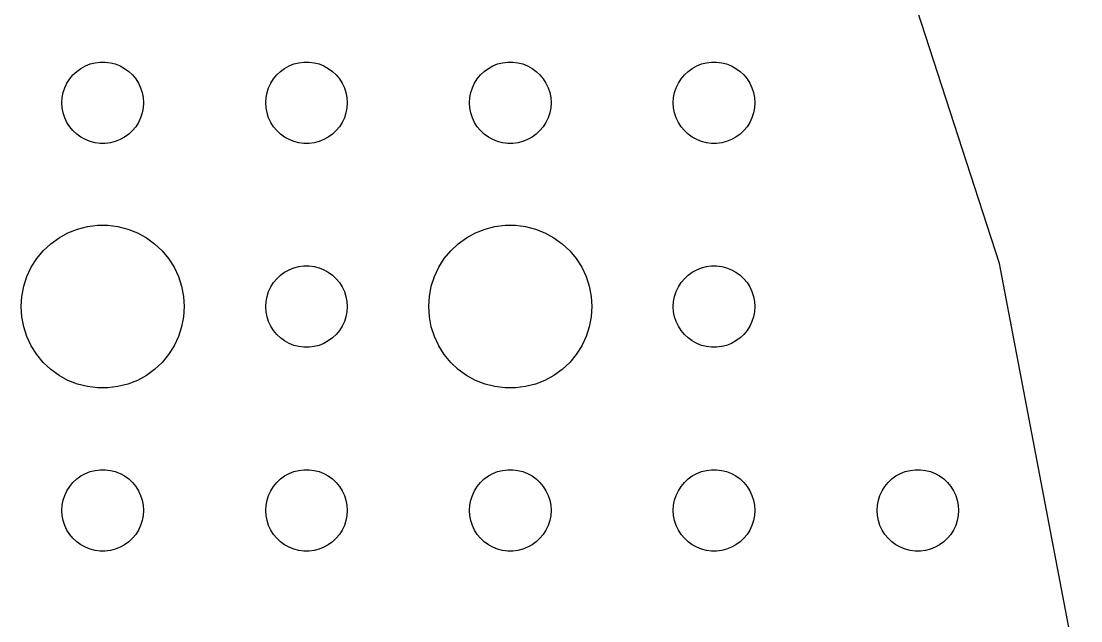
# Model space of a CAD drawing. Header units: metres. Extents: x -127 to 127, y -127 to 127.
# Drawn here: x 87 to 126, y 18.44 to 40.5 of the extents above; entities that cross this region are included whole.
import ezdxf

# ---------------------------------------------------------------- set-up
doc = ezdxf.new("R2010")
doc.units = ezdxf.units.M

msp = doc.modelspace()

# ---------------------------------------------------------------- linework, layer by layer
for p, q in [((123.01, 31.5836), (118.082, 46.7518)), ((88.9065, 38.5268), (89.0439, 38.6558)), ((89.0439, 38.6558), (89.1963, 38.7665)), ((89.1963, 38.7665), (89.3613, 38.8572)), ((89.3613, 38.8572), (89.5365, 38.9266)), ((89.5365, 38.9266), (89.7189, 38.9734)), ((89.7189, 38.9734), (89.9058, 38.997)), ((89.9058, 38.997), (90.0942, 38.997)), ((90.0942, 38.997), (90.2811, 38.9734)), ((90.2811, 38.9734), (90.4635, 38.9266)), ((90.4635, 38.9266), (90.6387, 38.8572)), ((90.6387, 38.8572), (90.8037, 38.7665)), ((90.8037, 38.7665), (90.9561, 38.6558)), ((90.9561, 38.6558), (91.0934, 38.5268)), ((96.4065, 38.5268), (96.5439, 38.6558)), ((96.5439, 38.6558), (96.6963, 38.7665)), ((96.6963, 38.7665), (96.8613, 38.8572)), ((96.8613, 38.8572), (97.0365, 38.9266)), ((97.0365, 38.9266), (97.2189, 38.9734)), ((97.2189, 38.9734), (97.4058, 38.997)), ((97.4058, 38.997), (97.5942, 38.997)), ((97.5942, 38.997), (97.7811, 38.9734)), ((97.7811, 38.9734), (97.9635, 38.9266)), ((97.9635, 38.9266), (98.1387, 38.8572)), ((98.1387, 38.8572), (98.3037, 38.7665)), ((98.3037, 38.7665), (98.4561, 38.6558)), ((98.4561, 38.6558), (98.5934, 38.5268)), ((103.907, 38.5268), (104.044, 38.6558)), ((104.044, 38.6558), (104.196, 38.7665)), ((104.196, 38.7665), (104.361, 38.8572)), ((104.361, 38.8572), (104.536, 38.9266)), ((104.536, 38.9266), (104.719, 38.9734)), ((104.719, 38.9734), (104.906, 38.997)), ((104.906, 38.997), (105.094, 38.997)), ((105.094, 38.997), (105.281, 38.9734)), ((105.281, 38.9734), (105.464, 38.9266)), ((105.464, 38.9266), (105.639, 38.8572)), ((105.639, 38.8572), (105.804, 38.7665)), ((105.804, 38.7665), (105.956, 38.6558)), ((105.956, 38.6558), (106.093, 38.5268)), ((111.407, 38.5268), (111.544, 38.6558)), ((111.544, 38.6558), (111.696, 38.7665)), ((111.696, 38.7665), (111.861, 38.8572)), ((111.861, 38.8572), (112.036, 38.9266)), ((112.036, 38.9266), (112.219, 38.9734)), ((112.219, 38.9734), (112.406, 38.997)), ((112.406, 38.997), (112.594, 38.997)), ((112.594, 38.997), (112.781, 38.9734)), ((112.781, 38.9734), (112.964, 38.9266)), ((112.964, 38.9266), (113.139, 38.8572)), ((113.139, 38.8572), (113.304, 38.7665)), ((113.304, 38.7665), (113.456, 38.6558)), ((113.456, 38.6558), (113.593, 38.5268)), ((88.6053, 38.0522), (88.6855, 38.2226)), ((88.6855, 38.2226), (88.7865, 38.3817)), ((88.7865, 38.3817), (88.9065, 38.5268)), ((91.0934, 38.5268), (91.2135, 38.3817)), ((91.2135, 38.3817), (91.3145, 38.2226)), ((91.3145, 38.2226), (91.3947, 38.0522)), ((96.1053, 38.0522), (96.1855, 38.2226)), ((96.1855, 38.2226), (96.2865, 38.3817)), ((96.2865, 38.3817), (96.4065, 38.5268)), ((98.5934, 38.5268), (98.7135, 38.3817)), ((98.7135, 38.3817), (98.8145, 38.2226)), ((98.8145, 38.2226), (98.8947, 38.0522)), ((103.605, 38.0522), (103.686, 38.2226)), ((103.686, 38.2226), (103.786, 38.3817)), ((103.786, 38.3817), (103.907, 38.5268)), ((106.093, 38.5268), (106.214, 38.3817)), ((106.214, 38.3817), (106.314, 38.2226)), ((106.314, 38.2226), (106.395, 38.0522)), ((111.105, 38.0522), (111.186, 38.2226)), ((111.186, 38.2226), (111.286, 38.3817)), ((111.286, 38.3817), (111.407, 38.5268)), ((113.593, 38.5268), (113.714, 38.3817)), ((113.714, 38.3817), (113.814, 38.2226)), ((113.814, 38.2226), (113.895, 38.0522)), ((88.5118, 37.688), (88.5471, 37.873)), ((88.5471, 37.873), (88.6053, 38.0522)), ((91.3947, 38.0522), (91.4529, 37.873)), ((91.4529, 37.873), (91.4882, 37.688)), ((96.0118, 37.688), (96.0471, 37.873)), ((96.0471, 37.873), (96.1053, 38.0522)), ((98.8947, 38.0522), (98.9529, 37.873)), ((98.9529, 37.873), (98.9882, 37.688)), ((103.512, 37.688), (103.547, 37.873)), ((103.547, 37.873), (103.605, 38.0522)), ((106.395, 38.0522), (106.453, 37.873)), ((106.453, 37.873), (106.488, 37.688)), ((111.012, 37.688), (111.047, 37.873)), ((111.047, 37.873), (111.105, 38.0522)), ((113.895, 38.0522), (113.953, 37.873)), ((113.953, 37.873), (113.988, 37.688)), ((88.5, 37.5), (88.5118, 37.688)), ((88.5118, 37.312), (88.5, 37.5)), ((91.4882, 37.688), (91.5, 37.5)), ((91.5, 37.5), (91.4882, 37.312)), ((96, 37.5), (96.0118, 37.688)), ((96.0118, 37.312), (96, 37.5)), ((98.9882, 37.688), (99, 37.5)), ((99, 37.5), (98.9882, 37.312)), ((103.5, 37.5), (103.512, 37.688)), ((103.512, 37.312), (103.5, 37.5)), ((106.488, 37.688), (106.5, 37.5)), ((106.5, 37.5), (106.488, 37.312)), ((111, 37.5), (111.012, 37.688)), ((111.012, 37.312), (111, 37.5)), ((113.988, 37.688), (114, 37.5)), ((114, 37.5), (113.988, 37.312)), ((88.5471, 37.127), (88.5118, 37.312)), ((88.6053, 36.9478), (88.5471, 37.127)), ((91.4529, 37.127), (91.3947, 36.9478)), ((91.4882, 37.312), (91.4529, 37.127)), ((96.0471, 37.127), (96.0118, 37.312)), ((96.1053, 36.9478), (96.0471, 37.127)), ((98.9529, 37.127), (98.8947, 36.9478)), ((98.9882, 37.312), (98.9529, 37.127)), ((103.547, 37.127), (103.512, 37.312)), ((103.605, 36.9478), (103.547, 37.127)), ((106.453, 37.127), (106.395, 36.9478)), ((106.488, 37.312), (106.453, 37.127)), ((111.047, 37.127), (111.012, 37.312)), ((111.105, 36.9478), (111.047, 37.127)), ((113.953, 37.127), (113.895, 36.9478)), ((113.988, 37.312), (113.953, 37.127)), ((88.6855, 36.7774), (88.6053, 36.9478)), ((88.7865, 36.6183), (88.6855, 36.7774)), ((91.3145, 36.7774), (91.2135, 36.6183)), ((91.3947, 36.9478), (91.3145, 36.7774)), ((96.1855, 36.7774), (96.1053, 36.9478)), ((96.2865, 36.6183), (96.1855, 36.7774)), ((98.8145, 36.7774), (98.7135, 36.6183)), ((98.8947, 36.9478), (98.8145, 36.7774)), ((103.686, 36.7774), (103.605, 36.9478)), ((103.786, 36.6183), (103.686, 36.7774)), ((106.314, 36.7774), (106.214, 36.6183)), ((106.395, 36.9478), (106.314, 36.7774)), ((111.186, 36.7774), (111.105, 36.9478)), ((111.286, 36.6183), (111.186, 36.7774)), ((113.814, 36.7774), (113.714, 36.6183)), ((113.895, 36.9478), (113.814, 36.7774)), ((88.9065, 36.4732), (88.7865, 36.6183)), ((89.0439, 36.3442), (88.9065, 36.4732)), ((89.1963, 36.2335), (89.0439, 36.3442)), ((90.9561, 36.3442), (90.8037, 36.2335)), ((91.0934, 36.4732), (90.9561, 36.3442)), ((91.2135, 36.6183), (91.0934, 36.4732)), ((96.4065, 36.4732), (96.2865, 36.6183)), ((96.5439, 36.3442), (96.4065, 36.4732)), ((96.6963, 36.2335), (96.5439, 36.3442)), ((98.4561, 36.3442), (98.3037, 36.2335)), ((98.5934, 36.4732), (98.4561, 36.3442)), ((98.7135, 36.6183), (98.5934, 36.4732)), ((103.907, 36.4732), (103.786, 36.6183)), ((104.044, 36.3442), (103.907, 36.4732)), ((104.196, 36.2335), (104.044, 36.3442)), ((105.956, 36.3442), (105.804, 36.2335)), ((106.093, 36.4732), (105.956, 36.3442)), ((106.214, 36.6183), (106.093, 36.4732)), ((111.407, 36.4732), (111.286, 36.6183)), ((111.544, 36.3442), (111.407, 36.4732)), ((111.696, 36.2335), (111.544, 36.3442)), ((113.456, 36.3442), (113.304, 36.2335)), ((113.593, 36.4732), (113.456, 36.3442)), ((113.714, 36.6183), (113.593, 36.4732)), ((89.3613, 36.1428), (89.1963, 36.2335)), ((89.5365, 36.0734), (89.3613, 36.1428)), ((89.7189, 36.0266), (89.5365, 36.0734)), ((89.9058, 36.003), (89.7189, 36.0266)), ((90.0942, 36.003), (89.9058, 36.003)), ((90.2811, 36.0266), (90.0942, 36.003)), ((90.4635, 36.0734), (90.2811, 36.0266)), ((90.6387, 36.1428), (90.4635, 36.0734)), ((90.8037, 36.2335), (90.6387, 36.1428)), ((96.8613, 36.1428), (96.6963, 36.2335)), ((97.0365, 36.0734), (96.8613, 36.1428)), ((97.2189, 36.0266), (97.0365, 36.0734)), ((97.4058, 36.003), (97.2189, 36.0266)), ((97.5942, 36.003), (97.4058, 36.003)), ((97.7811, 36.0266), (97.5942, 36.003)), ((97.9635, 36.0734), (97.7811, 36.0266)), ((98.1387, 36.1428), (97.9635, 36.0734)), ((98.3037, 36.2335), (98.1387, 36.1428)), ((104.361, 36.1428), (104.196, 36.2335)), ((104.536, 36.0734), (104.361, 36.1428)), ((104.719, 36.0266), (104.536, 36.0734)), ((104.906, 36.003), (104.719, 36.0266)), ((105.094, 36.003), (104.906, 36.003)), ((105.281, 36.0266), (105.094, 36.003)), ((105.464, 36.0734), (105.281, 36.0266)), ((105.639, 36.1428), (105.464, 36.0734)), ((105.804, 36.2335), (105.639, 36.1428)), ((111.861, 36.1428), (111.696, 36.2335)), ((112.036, 36.0734), (111.861, 36.1428)), ((112.219, 36.0266), (112.036, 36.0734)), ((112.406, 36.003), (112.219, 36.0266)), ((112.594, 36.003), (112.406, 36.003)), ((112.781, 36.0266), (112.594, 36.003)), ((112.964, 36.0734), (112.781, 36.0266)), ((113.139, 36.1428), (112.964, 36.0734)), ((113.304, 36.2335), (113.139, 36.1428)), ((88.7227, 32.7145), (89.073, 32.8532)), ((89.073, 32.8532), (89.4379, 32.9469)), ((89.4379, 32.9469), (89.8116, 32.9941)), ((89.8116, 32.9941), (90.1884, 32.9941)), ((90.1884, 32.9941), (90.5621, 32.9469)), ((90.5621, 32.9469), (90.927, 32.8532)), ((90.927, 32.8532), (91.2773, 32.7145)), ((103.723, 32.7145), (104.073, 32.8532)), ((104.073, 32.8532), (104.438, 32.9469)), ((104.438, 32.9469), (104.812, 32.9941)), ((104.812, 32.9941), (105.188, 32.9941)), ((105.188, 32.9941), (105.562, 32.9469)), ((105.562, 32.9469), (105.927, 32.8532)), ((105.927, 32.8532), (106.277, 32.7145)), ((88.0877, 32.3115), (88.3925, 32.533)), ((88.3925, 32.533), (88.7227, 32.7145)), ((91.2773, 32.7145), (91.6075, 32.533)), ((91.6075, 32.533), (91.9123, 32.3115)), ((103.088, 32.3115), (103.393, 32.533)), ((103.393, 32.533), (103.723, 32.7145)), ((106.277, 32.7145), (106.607, 32.533)), ((106.607, 32.533), (106.912, 32.3115)), ((87.573, 31.7634), (87.8131, 32.0536)), ((87.8131, 32.0536), (88.0877, 32.3115)), ((91.9123, 32.3115), (92.1869, 32.0536)), ((92.1869, 32.0536), (92.427, 31.7634)), ((102.573, 31.7634), (102.813, 32.0536)), ((102.813, 32.0536), (103.088, 32.3115)), ((106.912, 32.3115), (107.187, 32.0536)), ((107.187, 32.0536), (107.427, 31.7634)), ((87.3711, 31.4453), (87.573, 31.7634)), ((92.427, 31.7634), (92.6289, 31.4453)), ((102.371, 31.4453), (102.573, 31.7634)), ((107.427, 31.7634), (107.629, 31.4453)), ((87.2107, 31.1044), (87.3711, 31.4453)), ((92.6289, 31.4453), (92.7893, 31.1044)), ((96.5439, 31.1558), (96.6963, 31.2665)), ((96.6963, 31.2665), (96.8613, 31.3572)), ((96.8613, 31.3572), (97.0365, 31.4266)), ((97.0365, 31.4266), (97.2189, 31.4734)), ((97.2189, 31.4734), (97.4058, 31.497)), ((97.4058, 31.497), (97.5942, 31.497)), ((97.5942, 31.497), (97.7811, 31.4734)), ((97.7811, 31.4734), (97.9635, 31.4266)), ((97.9635, 31.4266), (98.1387, 31.3572)), ((98.1387, 31.3572), (98.3037, 31.2665)), ((98.3037, 31.2665), (98.4561, 31.1558)), ((102.211, 31.1044), (102.371, 31.4453)), ((107.629, 31.4453), (107.789, 31.1044)), ((111.544, 31.1558), (111.696, 31.2665)), ((111.696, 31.2665), (111.861, 31.3572)), ((111.861, 31.3572), (112.036, 31.4266)), ((112.036, 31.4266), (112.219, 31.4734)), ((112.219, 31.4734), (112.406, 31.497)), ((112.406, 31.497), (112.594, 31.497)), ((112.594, 31.497), (112.781, 31.4734)), ((112.781, 31.4734), (112.964, 31.4266)), ((112.964, 31.4266), (113.139, 31.3572)), ((113.139, 31.3572), (113.304, 31.2665)), ((113.304, 31.2665), (113.456, 31.1558)), ((125.999, 15.9173), (123.01, 31.5836)), ((87.0943, 30.7461), (87.2107, 31.1044)), ((92.7893, 31.1044), (92.9057, 30.7461)), ((96.1855, 30.7226), (96.2865, 30.8817)), ((96.2865, 30.8817), (96.4065, 31.0268)), ((96.4065, 31.0268), (96.5439, 31.1558)), ((98.4561, 31.1558), (98.5934, 31.0268)), ((98.5934, 31.0268), (98.7135, 30.8817)), ((98.7135, 30.8817), (98.8145, 30.7226)), ((102.094, 30.7461), (102.211, 31.1044)), ((107.789, 31.1044), (107.906, 30.7461)), ((111.186, 30.7226), (111.286, 30.8817)), ((111.286, 30.8817), (111.407, 31.0268)), ((111.407, 31.0268), (111.544, 31.1558)), ((113.456, 31.1558), (113.593, 31.0268)), ((113.593, 31.0268), (113.714, 30.8817)), ((113.714, 30.8817), (113.814, 30.7226)), ((87.0237, 30.376), (87.0943, 30.7461)), ((92.9057, 30.7461), (92.9763, 30.376)), ((96.0471, 30.373), (96.1053, 30.5522)), ((96.1053, 30.5522), (96.1855, 30.7226)), ((98.8145, 30.7226), (98.8947, 30.5522)), ((98.8947, 30.5522), (98.9529, 30.373)), ((102.024, 30.376), (102.094, 30.7461)), ((107.906, 30.7461), (107.976, 30.376)), ((111.047, 30.373), (111.105, 30.5522)), ((111.105, 30.5522), (111.186, 30.7226)), ((113.814, 30.7226), (113.895, 30.5522)), ((113.895, 30.5522), (113.953, 30.373)), ((87, 30), (87.0237, 30.376)), ((92.9763, 30.376), (93, 30)), ((96, 30), (96.0118, 30.188)), ((96.0118, 30.188), (96.0471, 30.373)), ((98.9529, 30.373), (98.9882, 30.188)), ((98.9882, 30.188), (99, 30)), ((102, 30), (102.024, 30.376)), ((107.976, 30.376), (108, 30)), ((111, 30), (111.012, 30.188)), ((111.012, 30.188), (111.047, 30.373)), ((113.953, 30.373), (113.988, 30.188)), ((113.988, 30.188), (114, 30)), ((87.0237, 29.624), (87, 30)), ((93, 30), (92.9763, 29.624)), ((96.0118, 29.812), (96, 30)), ((96.0471, 29.627), (96.0118, 29.812)), ((98.9882, 29.812), (98.9529, 29.627)), ((99, 30), (98.9882, 29.812)), ((102.024, 29.624), (102, 30)), ((108, 30), (107.976, 29.624)), ((111.012, 29.812), (111, 30)), ((111.047, 29.627), (111.012, 29.812)), ((113.988, 29.812), (113.953, 29.627)), ((114, 30), (113.988, 29.812)), ((87.0943, 29.2539), (87.0237, 29.624)), ((87.2107, 28.8956), (87.0943, 29.2539)), ((92.9057, 29.2539), (92.7893, 28.8956)), ((92.9763, 29.624), (92.9057, 29.2539)), ((96.1053, 29.4478), (96.0471, 29.627)), ((96.1855, 29.2774), (96.1053, 29.4478)), ((96.2865, 29.1183), (96.1855, 29.2774)), ((98.8145, 29.2774), (98.7135, 29.1183)), ((98.8947, 29.4478), (98.8145, 29.2774)), ((98.9529, 29.627), (98.8947, 29.4478)), ((102.094, 29.2539), (102.024, 29.624)), ((102.211, 28.8956), (102.094, 29.2539)), ((107.906, 29.2539), (107.789, 28.8956)), ((107.976, 29.624), (107.906, 29.2539)), ((111.105, 29.4478), (111.047, 29.627)), ((111.186, 29.2774), (111.105, 29.4478)), ((111.286, 29.1183), (111.186, 29.2774)), ((113.814, 29.2774), (113.714, 29.1183)), ((113.895, 29.4478), (113.814, 29.2774)), ((113.953, 29.627), (113.895, 29.4478)), ((87.3711, 28.5547), (87.2107, 28.8956)), ((92.7893, 28.8956), (92.6289, 28.5547)), ((96.4065, 28.9732), (96.2865, 29.1183)), ((96.5439, 28.8442), (96.4065, 28.9732)), ((98.5934, 28.9732), (98.4561, 28.8442)), ((98.7135, 29.1183), (98.5934, 28.9732)), ((102.371, 28.5547), (102.211, 28.8956)), ((107.789, 28.8956), (107.629, 28.5547)), ((111.407, 28.9732), (111.286, 29.1183)), ((111.544, 28.8442), (111.407, 28.9732)), ((113.593, 28.9732), (113.456, 28.8442)), ((113.714, 29.1183), (113.593, 28.9732)), ((87.573, 28.2366), (87.3711, 28.5547)), ((92.6289, 28.5547), (92.427, 28.2366)), ((96.6963, 28.7335), (96.5439, 28.8442)), ((96.8613, 28.6427), (96.6963, 28.7335)), ((97.0365, 28.5734), (96.8613, 28.6427)), ((97.2189, 28.5266), (97.0365, 28.5734)), ((97.4058, 28.503), (97.2189, 28.5266)), ((97.5942, 28.503), (97.4058, 28.503)), ((97.7811, 28.5266), (97.5942, 28.503)), ((97.9635, 28.5734), (97.7811, 28.5266)), ((98.1387, 28.6427), (97.9635, 28.5734)), ((98.3037, 28.7335), (98.1387, 28.6427)), ((98.4561, 28.8442), (98.3037, 28.7335)), ((102.573, 28.2366), (102.371, 28.5547)), ((107.629, 28.5547), (107.427, 28.2366)), ((111.696, 28.7335), (111.544, 28.8442)), ((111.861, 28.6427), (111.696, 28.7335)), ((112.036, 28.5734), (111.861, 28.6427)), ((112.219, 28.5266), (112.036, 28.5734)), ((112.406, 28.503), (112.219, 28.5266)), ((112.594, 28.503), (112.406, 28.503)), ((112.781, 28.5266), (112.594, 28.503)), ((112.964, 28.5734), (112.781, 28.5266)), ((113.139, 28.6427), (112.964, 28.5734)), ((113.304, 28.7335), (113.139, 28.6427)), ((113.456, 28.8442), (113.304, 28.7335)), ((87.8131, 27.9464), (87.573, 28.2366)), ((92.427, 28.2366), (92.1869, 27.9464)), ((102.813, 27.9464), (102.573, 28.2366)), ((107.427, 28.2366), (107.187, 27.9464)), ((88.0877, 27.6884), (87.8131, 27.9464)), ((92.1869, 27.9464), (91.9123, 27.6884)), ((103.088, 27.6884), (102.813, 27.9464)), ((107.187, 27.9464), (106.912, 27.6884)), ((88.3925, 27.467), (88.0877, 27.6884)), ((88.7227, 27.2855), (88.3925, 27.467)), ((91.6075, 27.467), (91.2773, 27.2855)), ((91.9123, 27.6884), (91.6075, 27.467)), ((103.393, 27.467), (103.088, 27.6884)), ((103.723, 27.2855), (103.393, 27.467)), ((106.607, 27.467), (106.277, 27.2855)), ((106.912, 27.6884), (106.607, 27.467)), ((89.073, 27.1468), (88.7227, 27.2855)), ((89.4379, 27.0531), (89.073, 27.1468)), ((89.8116, 27.0059), (89.4379, 27.0531)), ((90.1884, 27.0059), (89.8116, 27.0059)), ((90.5621, 27.0531), (90.1884, 27.0059)), ((90.927, 27.1468), (90.5621, 27.0531)), ((91.2773, 27.2855), (90.927, 27.1468)), ((104.073, 27.1468), (103.723, 27.2855)), ((104.438, 27.0531), (104.073, 27.1468)), ((104.812, 27.0059), (104.438, 27.0531)), ((105.188, 27.0059), (104.812, 27.0059)), ((105.562, 27.0531), (105.188, 27.0059)), ((105.927, 27.1468), (105.562, 27.0531)), ((106.277, 27.2855), (105.927, 27.1468)), ((89.1963, 23.7665), (89.3613, 23.8572)), ((89.3613, 23.8572), (89.5365, 23.9266)), ((89.5365, 23.9266), (89.7189, 23.9734)), ((89.7189, 23.9734), (89.9058, 23.997)), ((89.9058, 23.997), (90.0942, 23.997)), ((90.0942, 23.997), (90.2811, 23.9734)), ((90.2811, 23.9734), (90.4635, 23.9266)), ((90.4635, 23.9266), (90.6387, 23.8572)), ((90.6387, 23.8572), (90.8037, 23.7665)), ((96.6963, 23.7665), (96.8613, 23.8572)), ((96.8613, 23.8572), (97.0365, 23.9266)), ((97.0365, 23.9266), (97.2189, 23.9734)), ((97.2189, 23.9734), (97.4058, 23.997)), ((97.4058, 23.997), (97.5942, 23.997)), ((97.5942, 23.997), (97.7811, 23.9734)), ((97.7811, 23.9734), (97.9635, 23.9266)), ((97.9635, 23.9266), (98.1387, 23.8572)), ((98.1387, 23.8572), (98.3037, 23.7665)), ((104.196, 23.7665), (104.361, 23.8572)), ((104.361, 23.8572), (104.536, 23.9266)), ((104.536, 23.9266), (104.719, 23.9734)), ((104.719, 23.9734), (104.906, 23.997)), ((104.906, 23.997), (105.094, 23.997)), ((105.094, 23.997), (105.281, 23.9734)), ((105.281, 23.9734), (105.464, 23.9266)), ((105.464, 23.9266), (105.639, 23.8572)), ((105.639, 23.8572), (105.804, 23.7665)), ((111.696, 23.7665), (111.861, 23.8572)), ((111.861, 23.8572), (112.036, 23.9266)), ((112.036, 23.9266), (112.219, 23.9734)), ((112.219, 23.9734), (112.406, 23.997)), ((112.406, 23.997), (112.594, 23.997)), ((112.594, 23.997), (112.781, 23.9734)), ((112.781, 23.9734), (112.964, 23.9266)), ((112.964, 23.9266), (113.139, 23.8572)), ((113.139, 23.8572), (113.304, 23.7665)), ((119.196, 23.7665), (119.361, 23.8572)), ((119.361, 23.8572), (119.536, 23.9266)), ((119.536, 23.9266), (119.719, 23.9734)), ((119.719, 23.9734), (119.906, 23.997)), ((119.906, 23.997), (120.094, 23.997)), ((120.094, 23.997), (120.281, 23.9734)), ((120.281, 23.9734), (120.464, 23.9266)), ((120.464, 23.9266), (120.639, 23.8572)), ((120.639, 23.8572), (120.804, 23.7665)), ((88.7865, 23.3817), (88.9065, 23.5268)), ((88.9065, 23.5268), (89.0439, 23.6558)), ((89.0439, 23.6558), (89.1963, 23.7665)), ((90.8037, 23.7665), (90.9561, 23.6558)), ((90.9561, 23.6558), (91.0934, 23.5268)), ((91.0934, 23.5268), (91.2135, 23.3817)), ((96.2865, 23.3817), (96.4065, 23.5268)), ((96.4065, 23.5268), (96.5439, 23.6558)), ((96.5439, 23.6558), (96.6963, 23.7665)), ((98.3037, 23.7665), (98.4561, 23.6558)), ((98.4561, 23.6558), (98.5934, 23.5268)), ((98.5934, 23.5268), (98.7135, 23.3817)), ((103.786, 23.3817), (103.907, 23.5268)), ((103.907, 23.5268), (104.044, 23.6558)), ((104.044, 23.6558), (104.196, 23.7665)), ((105.804, 23.7665), (105.956, 23.6558)), ((105.956, 23.6558), (106.093, 23.5268)), ((106.093, 23.5268), (106.214, 23.3817)), ((111.286, 23.3817), (111.407, 23.5268)), ((111.407, 23.5268), (111.544, 23.6558)), ((111.544, 23.6558), (111.696, 23.7665)), ((113.304, 23.7665), (113.456, 23.6558)), ((113.456, 23.6558), (113.593, 23.5268)), ((113.593, 23.5268), (113.714, 23.3817)), ((118.786, 23.3817), (118.907, 23.5268)), ((118.907, 23.5268), (119.044, 23.6558)), ((119.044, 23.6558), (119.196, 23.7665)), ((120.804, 23.7665), (120.956, 23.6558)), ((120.956, 23.6558), (121.093, 23.5268)), ((121.093, 23.5268), (121.214, 23.3817)), ((88.5471, 22.873), (88.6053, 23.0522)), ((88.6053, 23.0522), (88.6855, 23.2226)), ((88.6855, 23.2226), (88.7865, 23.3817)), ((91.2135, 23.3817), (91.3145, 23.2226)), ((91.3145, 23.2226), (91.3947, 23.0522)), ((91.3947, 23.0522), (91.4529, 22.873)), ((96.0471, 22.873), (96.1053, 23.0522)), ((96.1053, 23.0522), (96.1855, 23.2226)), ((96.1855, 23.2226), (96.2865, 23.3817)), ((98.7135, 23.3817), (98.8145, 23.2226)), ((98.8145, 23.2226), (98.8947, 23.0522)), ((98.8947, 23.0522), (98.9529, 22.873)), ((103.547, 22.873), (103.605, 23.0522)), ((103.605, 23.0522), (103.686, 23.2226)), ((103.686, 23.2226), (103.786, 23.3817)), ((106.214, 23.3817), (106.314, 23.2226)), ((106.314, 23.2226), (106.395, 23.0522)), ((106.395, 23.0522), (106.453, 22.873)), ((111.047, 22.873), (111.105, 23.0522)), ((111.105, 23.0522), (111.186, 23.2226)), ((111.186, 23.2226), (111.286, 23.3817)), ((113.714, 23.3817), (113.814, 23.2226)), ((113.814, 23.2226), (113.895, 23.0522)), ((113.895, 23.0522), (113.953, 22.873)), ((118.547, 22.873), (118.605, 23.0522)), ((118.605, 23.0522), (118.686, 23.2226)), ((118.686, 23.2226), (118.786, 23.3817)), ((121.214, 23.3817), (121.314, 23.2226)), ((121.314, 23.2226), (121.395, 23.0522)), ((121.395, 23.0522), (121.453, 22.873)), ((88.5, 22.5), (88.5118, 22.688)), ((88.5118, 22.688), (88.5471, 22.873)), ((91.4529, 22.873), (91.4882, 22.688)), ((91.4882, 22.688), (91.5, 22.5)), ((96, 22.5), (96.0118, 22.688)), ((96.0118, 22.688), (96.0471, 22.873)), ((98.9529, 22.873), (98.9882, 22.688)), ((98.9882, 22.688), (99, 22.5)), ((103.5, 22.5), (103.512, 22.688)), ((103.512, 22.688), (103.547, 22.873)), ((106.453, 22.873), (106.488, 22.688)), ((106.488, 22.688), (106.5, 22.5)), ((111, 22.5), (111.012, 22.688)), ((111.012, 22.688), (111.047, 22.873)), ((113.953, 22.873), (113.988, 22.688)), ((113.988, 22.688), (114, 22.5)), ((118.5, 22.5), (118.512, 22.688)), ((118.512, 22.688), (118.547, 22.873)), ((121.453, 22.873), (121.488, 22.688)), ((121.488, 22.688), (121.5, 22.5)), ((88.5118, 22.312), (88.5, 22.5)), ((88.5471, 22.127), (88.5118, 22.312)), ((91.4882, 22.312), (91.4529, 22.127)), ((91.5, 22.5), (91.4882, 22.312)), ((96.0118, 22.312), (96, 22.5)), ((96.0471, 22.127), (96.0118, 22.312)), ((98.9882, 22.312), (98.9529, 22.127)), ((99, 22.5), (98.9882, 22.312)), ((103.512, 22.312), (103.5, 22.5)), ((103.547, 22.127), (103.512, 22.312)), ((106.488, 22.312), (106.453, 22.127)), ((106.5, 22.5), (106.488, 22.312)), ((111.012, 22.312), (111, 22.5)), ((111.047, 22.127), (111.012, 22.312)), ((113.988, 22.312), (113.953, 22.127)), ((114, 22.5), (113.988, 22.312)), ((118.512, 22.312), (118.5, 22.5)), ((118.547, 22.127), (118.512, 22.312)), ((121.488, 22.312), (121.453, 22.127)), ((121.5, 22.5), (121.488, 22.312)), ((88.6053, 21.9478), (88.5471, 22.127)), ((88.6855, 21.7774), (88.6053, 21.9478)), ((91.3947, 21.9478), (91.3145, 21.7774)), ((91.4529, 22.127), (91.3947, 21.9478)), ((96.1053, 21.9478), (96.0471, 22.127)), ((96.1855, 21.7774), (96.1053, 21.9478)), ((98.8947, 21.9478), (98.8145, 21.7774)), ((98.9529, 22.127), (98.8947, 21.9478)), ((103.605, 21.9478), (103.547, 22.127)), ((103.686, 21.7774), (103.605, 21.9478)), ((106.395, 21.9478), (106.314, 21.7774)), ((106.453, 22.127), (106.395, 21.9478)), ((111.105, 21.9478), (111.047, 22.127)), ((111.186, 21.7774), (111.105, 21.9478)), ((113.895, 21.9478), (113.814, 21.7774)), ((113.953, 22.127), (113.895, 21.9478)), ((118.605, 21.9478), (118.547, 22.127)), ((118.686, 21.7774), (118.605, 21.9478)), ((121.395, 21.9478), (121.314, 21.7774)), ((121.453, 22.127), (121.395, 21.9478)), ((88.7865, 21.6183), (88.6855, 21.7774)), ((88.9065, 21.4732), (88.7865, 21.6183)), ((89.0439, 21.3442), (88.9065, 21.4732)), ((91.0934, 21.4732), (90.9561, 21.3442)), ((91.2135, 21.6183), (91.0934, 21.4732)), ((91.3145, 21.7774), (91.2135, 21.6183)), ((96.2865, 21.6183), (96.1855, 21.7774)), ((96.4065, 21.4732), (96.2865, 21.6183)), ((96.5439, 21.3442), (96.4065, 21.4732)), ((98.5934, 21.4732), (98.4561, 21.3442)), ((98.7135, 21.6183), (98.5934, 21.4732)), ((98.8145, 21.7774), (98.7135, 21.6183)), ((103.786, 21.6183), (103.686, 21.7774)), ((103.907, 21.4732), (103.786, 21.6183)), ((104.044, 21.3442), (103.907, 21.4732)), ((106.093, 21.4732), (105.956, 21.3442)), ((106.214, 21.6183), (106.093, 21.4732)), ((106.314, 21.7774), (106.214, 21.6183)), ((111.286, 21.6183), (111.186, 21.7774)), ((111.407, 21.4732), (111.286, 21.6183)), ((111.544, 21.3442), (111.407, 21.4732)), ((113.593, 21.4732), (113.456, 21.3442)), ((113.714, 21.6183), (113.593, 21.4732)), ((113.814, 21.7774), (113.714, 21.6183)), ((118.786, 21.6183), (118.686, 21.7774)), ((118.907, 21.4732), (118.786, 21.6183)), ((119.044, 21.3442), (118.907, 21.4732)), ((121.093, 21.4732), (120.956, 21.3442)), ((121.214, 21.6183), (121.093, 21.4732)), ((121.314, 21.7774), (121.214, 21.6183)), ((89.1963, 21.2335), (89.0439, 21.3442)), ((89.3613, 21.1427), (89.1963, 21.2335)), ((89.5365, 21.0734), (89.3613, 21.1427)), ((89.7189, 21.0266), (89.5365, 21.0734)), ((90.4635, 21.0734), (90.2811, 21.0266)), ((90.6387, 21.1427), (90.4635, 21.0734)), ((90.8037, 21.2335), (90.6387, 21.1427)), ((90.9561, 21.3442), (90.8037, 21.2335)), ((96.6963, 21.2335), (96.5439, 21.3442)), ((96.8613, 21.1427), (96.6963, 21.2335)), ((97.0365, 21.0734), (96.8613, 21.1427)), ((97.2189, 21.0266), (97.0365, 21.0734)), ((97.9635, 21.0734), (97.7811, 21.0266)), ((98.1387, 21.1427), (97.9635, 21.0734)), ((98.3037, 21.2335), (98.1387, 21.1427)), ((98.4561, 21.3442), (98.3037, 21.2335)), ((104.196, 21.2335), (104.044, 21.3442)), ((104.361, 21.1427), (104.196, 21.2335)), ((104.536, 21.0734), (104.361, 21.1427)), ((104.719, 21.0266), (104.536, 21.0734)), ((105.464, 21.0734), (105.281, 21.0266)), ((105.639, 21.1427), (105.464, 21.0734)), ((105.804, 21.2335), (105.639, 21.1427)), ((105.956, 21.3442), (105.804, 21.2335)), ((111.696, 21.2335), (111.544, 21.3442)), ((111.861, 21.1427), (111.696, 21.2335)), ((112.036, 21.0734), (111.861, 21.1427)), ((112.219, 21.0266), (112.036, 21.0734)), ((112.964, 21.0734), (112.781, 21.0266)), ((113.139, 21.1427), (112.964, 21.0734)), ((113.304, 21.2335), (113.139, 21.1427)), ((113.456, 21.3442), (113.304, 21.2335)), ((119.196, 21.2335), (119.044, 21.3442)), ((119.361, 21.1427), (119.196, 21.2335)), ((119.536, 21.0734), (119.361, 21.1427)), ((119.719, 21.0266), (119.536, 21.0734)), ((120.464, 21.0734), (120.281, 21.0266)), ((120.639, 21.1427), (120.464, 21.0734)), ((120.804, 21.2335), (120.639, 21.1427)), ((120.956, 21.3442), (120.804, 21.2335)), ((89.9058, 21.003), (89.7189, 21.0266)), ((90.0942, 21.003), (89.9058, 21.003)), ((90.2811, 21.0266), (90.0942, 21.003)), ((97.4058, 21.003), (97.2189, 21.0266)), ((97.5942, 21.003), (97.4058, 21.003)), ((97.7811, 21.0266), (97.5942, 21.003)), ((104.906, 21.003), (104.719, 21.0266)), ((105.094, 21.003), (104.906, 21.003)), ((105.281, 21.0266), (105.094, 21.003)), ((112.406, 21.003), (112.219, 21.0266)), ((112.594, 21.003), (112.406, 21.003)), ((112.781, 21.0266), (112.594, 21.003)), ((119.906, 21.003), (119.719, 21.0266)), ((120.094, 21.003), (119.906, 21.003)), ((120.281, 21.0266), (120.094, 21.003))]:
    msp.add_line(p, q)

doc.saveas('drawing.dxf')
